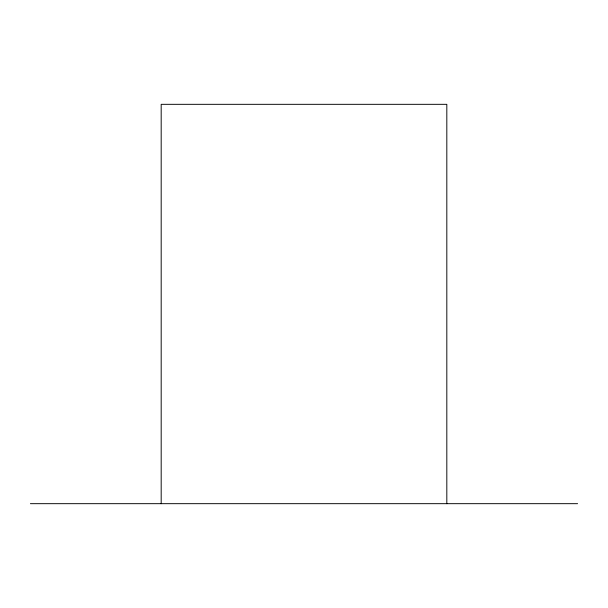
<?xml version="1.0" encoding="UTF-8"?>
<svg xmlns="http://www.w3.org/2000/svg" width="608" height="608" viewBox="0 0 608 608"><rect width="100%" height="100%" fill="white"/><g stroke="black" fill="none" stroke-linecap="round" stroke-linejoin="round"><path stroke-width="0.91" d="M30.4 503.675L577.6 503.675M446.819 503.675L446.819 104.325L161.181 104.325L161.181 503.675"/></g></svg>
